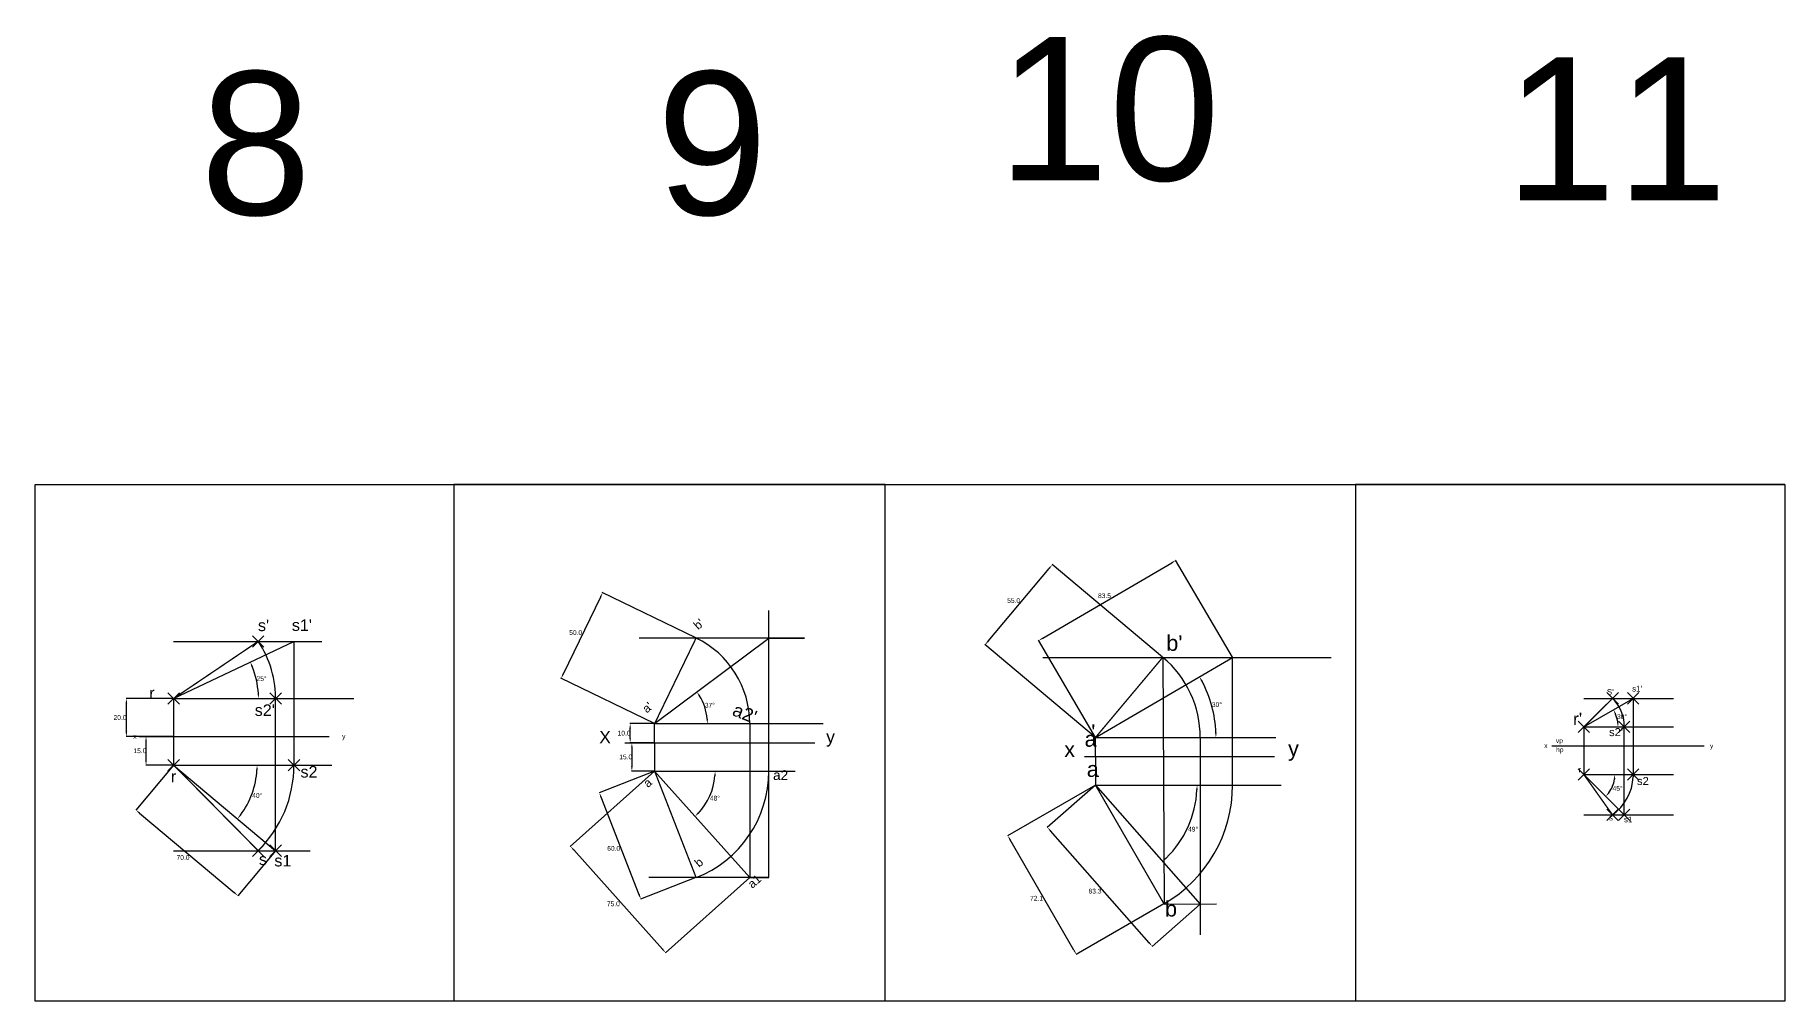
# Model space of a CAD drawing. Header units: millimetres. Extents: x 63 to 1872, y 180 to 688.
# Drawn here: x 952 to 1872, y 180 to 688 of the extents above; entities that cross this region are included whole.
import ezdxf

# ---------------------------------------------------------------- set-up
doc = ezdxf.new("R2010")
doc.units = ezdxf.units.MM
doc.header["$PDMODE"] = 3
doc.header["$PDSIZE"] = 3
doc.styles.get("Standard").update_dxf_attribs({"font": 'arial.ttf'})
doc.dimstyles.get("Standard").update_dxf_attribs({"dimtxt": 2.5, "dimasz": 2.5, "dimexe": 0.18, "dimexo": 0.0625, "dimgap": 0.09, "dimtad": 2, "dimtih": 1, "dimtoh": 1, "dimdec": 1, "dimzin": 0, "dimdsep": 46, "dimtxsty": 'Standard', "dimcen": 0.09, "dimclrd": 210, "dimadec": 0, "dimazin": 0, "dimtfac": 1, "dimtdec": 1, "dimtofl": 0, "dimtmove": 0, "dimatfit": 3, "dimfxl": 1, "dimtolj": 1, "dimtzin": 0, "dimarcsym": 0})

# ---------------------------------------------------------------- blocks, each defined once
blk = doc.blocks.new('*D5')
at = {"color": 210, "lineweight": -2, "transparency": 16777216}
blk.add_arc((1766.27, 324.07), 17.99, 7.97034, 22.02966, dxfattribs=at)
at = {"color": 210, "transparency": 16777216}
for points in [[(1782.57, 330.63), (1783.31, 330.99), (1781.84, 333.06)], [(1784.5, 326.59), (1783.66, 326.53), (1784.25, 324.07)]]:
    blk.add_solid(points, dxfattribs=at)
at = {"layer": 'Defpoints', "color": 0, "transparency": 16777216}
for p in [(1792.25, 339.07), (1766.27, 324.07), (1766.27, 324.07), (1783.98, 327.19), (1813.33, 324.07)]:
    blk.add_point(p, dxfattribs=at)
at = {"color": 0, "transparency": 16777216, "insert": (1786.35, 329.45), "char_height": 2.5, "attachment_point": 5}
blk.add_mtext('\\A1;30°', dxfattribs=at)
blk = doc.blocks.new('*D6')
at = {"color": 210, "lineweight": -2, "transparency": 16777216}
blk.add_arc((1766.27, 299.07), 16.31, 323.79227, 351.20773, dxfattribs=at)
at = {"color": 210, "transparency": 16777216}
for points in [[(1781.97, 296.6), (1782.8, 296.54), (1782.57, 299.07)], [(1779.74, 289.16), (1779.11, 289.7), (1777.8, 287.53)]]:
    blk.add_solid(points, dxfattribs=at)
at = {"layer": 'Defpoints', "color": 0, "transparency": 16777216}
for p in [(1766.27, 299.07), (1766.27, 299.07), (1813.33, 299.07), (1780.39, 290.91), (1787.48, 277.85)]:
    blk.add_point(p, dxfattribs=at)
at = {"color": 0, "transparency": 16777216, "insert": (1784.03, 291.71), "char_height": 2.5, "attachment_point": 5}
blk.add_mtext('\\A1;45°', dxfattribs=at)
blk = doc.blocks.new('*D7')
at = {"color": 210, "lineweight": -2, "transparency": 16777216}
blk.add_arc((1025.13, 339), 44.59, 3.2131, 22.16383, dxfattribs=at)
at = {"color": 210, "transparency": 16777216}
for points in [[(1066.04, 355.65), (1066.81, 355.99), (1065.42, 358.11)], [(1070.06, 341.51), (1069.23, 341.49), (1069.72, 339)]]:
    blk.add_solid(points, dxfattribs=at)
at = {"layer": 'Defpoints', "color": 0, "transparency": 16777216}
for p in [(1088.38, 369), (1069.23, 345.56), (1025.13, 339), (1025.13, 339), (1119.88, 339)]:
    blk.add_point(p, dxfattribs=at)
at = {"color": 0, "transparency": 16777216, "insert": (1071.36, 349.41), "char_height": 2.5, "attachment_point": 5}
blk.add_mtext('\\A1;25°', dxfattribs=at)
blk = doc.blocks.new('*D8')
at = {"color": 210, "lineweight": -2, "transparency": 16777216}
blk.add_arc((1025.13, 304), 43.88, 323.25984, 356.73496, dxfattribs=at)
at = {"color": 210, "transparency": 16777216}
for points in [[(1068.52, 301.51), (1069.35, 301.49), (1069.01, 304)], [(1060.62, 277.5), (1059.97, 278.01), (1058.74, 275.79)]]:
    blk.add_solid(points, dxfattribs=at)
at = {"layer": 'Defpoints', "color": 0, "transparency": 16777216}
for p in [(1025.13, 304), (1025.13, 304), (1108.26, 304), (1064.34, 284.31), (1078.75, 259)]:
    blk.add_point(p, dxfattribs=at)
at = {"color": 0, "transparency": 16777216, "insert": (1069.09, 288), "char_height": 2.5, "attachment_point": 5}
blk.add_mtext('\\A1;40°', dxfattribs=at)
blk = doc.blocks.new('*D9')
at = {"color": 0, "lineweight": -2, "transparency": 16777216}
for p, q in [((1025.07, 339), (1000.12, 339)), ((1025.07, 319), (1000.12, 319))]:
    blk.add_line(p, q, dxfattribs=at)
at = {"color": 210, "lineweight": -2, "transparency": 16777216}
blk.add_line((1000.3, 321.5), (1000.3, 336.5), dxfattribs=at)
at = {"color": 210, "transparency": 16777216}
for points in [[(999.88, 336.5), (1000.72, 336.5), (1000.3, 339)], [(999.88, 321.5), (1000.72, 321.5), (1000.3, 319)]]:
    blk.add_solid(points, dxfattribs=at)
at = {"layer": 'Defpoints', "color": 0, "transparency": 16777216}
for p in [(1000.3, 339), (1025.13, 339), (1025.13, 319)]:
    blk.add_point(p, dxfattribs=at)
at = {"color": 0, "transparency": 16777216, "insert": (996.95, 329), "char_height": 2.5, "attachment_point": 5}
blk.add_mtext('\\A1;20.0', dxfattribs=at)
blk = doc.blocks.new('*D10')
at = {"color": 0, "lineweight": -2, "transparency": 16777216}
for p, q in [((1025.07, 319), (1010.45, 319)), ((1025.07, 304), (1010.45, 304))]:
    blk.add_line(p, q, dxfattribs=at)
at = {"color": 210, "lineweight": -2, "transparency": 16777216}
blk.add_line((1010.63, 306.5), (1010.63, 316.5), dxfattribs=at)
at = {"color": 210, "transparency": 16777216}
for points in [[(1010.21, 316.5), (1011.05, 316.5), (1010.63, 319)], [(1010.21, 306.5), (1011.05, 306.5), (1010.63, 304)]]:
    blk.add_solid(points, dxfattribs=at)
at = {"layer": 'Defpoints', "color": 0, "transparency": 16777216}
for p in [(1010.63, 319), (1025.13, 319), (1025.13, 304)]:
    blk.add_point(p, dxfattribs=at)
at = {"color": 0, "transparency": 16777216, "insert": (1007.41, 311.5), "char_height": 2.5, "attachment_point": 5}
blk.add_mtext('\\A1;15.0', dxfattribs=at)
blk = doc.blocks.new('*D17')
at = {"color": 0, "lineweight": -2, "transparency": 16777216}
for p, q in [((1025.09, 303.95), (1005.18, 280.23)), ((1078.71, 258.95), (1058.8, 235.23))]:
    blk.add_line(p, q, dxfattribs=at)
at = {"color": 210, "lineweight": -2, "transparency": 16777216}
blk.add_line((1007.21, 278.76), (1057, 236.97), dxfattribs=at)
at = {"color": 210, "transparency": 16777216}
for points in [[(1007.48, 279.08), (1006.95, 278.44), (1005.3, 280.37)], [(1057.27, 237.29), (1056.73, 236.66), (1058.92, 235.37)]]:
    blk.add_solid(points, dxfattribs=at)
at = {"layer": 'Defpoints', "color": 0, "transparency": 16777216}
for p in [(1025.13, 304), (1078.75, 259), (1058.92, 235.37)]:
    blk.add_point(p, dxfattribs=at)
at = {"color": 0, "transparency": 16777216, "insert": (1030.06, 255.43), "char_height": 2.5, "attachment_point": 5}
blk.add_mtext('\\A1;70.0', dxfattribs=at)
blk = doc.blocks.new('*D18')
at = {"color": 0, "lineweight": -2, "transparency": 16777216}
for p, q in [((1277.88, 300.73), (1233.61, 261.13)), ((1327.88, 244.83), (1283.61, 205.23))]:
    blk.add_line(p, q, dxfattribs=at)
at = {"color": 210, "lineweight": -2, "transparency": 16777216}
blk.add_line((1235.41, 259.39), (1282.07, 207.21), dxfattribs=at)
at = {"color": 210, "transparency": 16777216}
for points in [[(1235.72, 259.66), (1235.1, 259.11), (1233.74, 261.25)], [(1282.38, 207.49), (1281.76, 206.93), (1283.74, 205.35)]]:
    blk.add_solid(points, dxfattribs=at)
at = {"layer": 'Defpoints', "color": 0, "transparency": 16777216}
for p in [(1277.93, 300.77), (1327.93, 244.87), (1283.74, 205.35)]:
    blk.add_point(p, dxfattribs=at)
at = {"color": 0, "transparency": 16777216, "insert": (1256.21, 231.04), "char_height": 2.5, "attachment_point": 5}
blk.add_mtext('\\A1;75.0', dxfattribs=at)
blk = doc.blocks.new('*D19')
at = {"color": 210, "lineweight": -2, "transparency": 16777216}
blk.add_line((1249.48, 392.32), (1229.87, 351.82), dxfattribs=at)
at = {"color": 0, "lineweight": -2, "transparency": 16777216}
for p, q in [((1299.66, 370.8), (1250.41, 394.65)), ((1277.87, 325.8), (1228.62, 349.65))]:
    blk.add_line(p, q, dxfattribs=at)
at = {"color": 210, "transparency": 16777216}
for points in [[(1249.11, 392.51), (1249.86, 392.14), (1250.57, 394.57)], [(1229.49, 352.01), (1230.24, 351.64), (1228.78, 349.57)]]:
    blk.add_solid(points, dxfattribs=at)
at = {"layer": 'Defpoints', "color": 0, "transparency": 16777216}
for p in [(1299.72, 370.77), (1228.78, 349.57), (1277.93, 325.77)]:
    blk.add_point(p, dxfattribs=at)
at = {"color": 0, "transparency": 16777216, "insert": (1236.44, 373.64), "char_height": 2.5, "attachment_point": 5}
blk.add_mtext('\\A1;50.0', dxfattribs=at)
blk = doc.blocks.new('*D20')
at = {"color": 210, "lineweight": -2, "transparency": 16777216}
blk.add_arc((1277.93, 325.77), 27.74, 5.1662, 31.70369, dxfattribs=at)
at = {"color": 210, "transparency": 16777216}
for points in [[(1301.18, 340.11), (1301.87, 340.58), (1300.12, 342.41)], [(1305.97, 328.29), (1305.13, 328.25), (1305.66, 325.77)]]:
    blk.add_solid(points, dxfattribs=at)
at = {"layer": 'Defpoints', "color": 0, "transparency": 16777216}
for p in [(1337.93, 370.77), (1305.03, 331.67), (1277.93, 325.77), (1277.93, 325.77), (1366.48, 325.77)]:
    blk.add_point(p, dxfattribs=at)
at = {"color": 0, "transparency": 16777216, "insert": (1306.94, 335.44), "char_height": 2.5, "attachment_point": 5}
blk.add_mtext('\\A1;37°', dxfattribs=at)
blk = doc.blocks.new('*D21')
at = {"color": 210, "lineweight": -2, "transparency": 16777216}
blk.add_arc((1277.93, 300.77), 31.8, 316.31518, 355.49513, dxfattribs=at)
at = {"color": 210, "transparency": 16777216}
for points in [[(1309.22, 298.29), (1310.05, 298.26), (1309.73, 300.77)], [(1301.22, 278.5), (1300.64, 279.1), (1299.13, 277.07)]]:
    blk.add_solid(points, dxfattribs=at)
at = {"layer": 'Defpoints', "color": 0, "transparency": 16777216}
for p in [(1277.93, 300.77), (1277.93, 300.77), (1351.76, 300.77), (1304.86, 283.86), (1327.93, 244.87)]:
    blk.add_point(p, dxfattribs=at)
at = {"color": 0, "transparency": 16777216, "insert": (1309.63, 286.59), "char_height": 2.5, "attachment_point": 5}
blk.add_mtext('\\A1;48°', dxfattribs=at)
blk = doc.blocks.new('*D22')
at = {"color": 0, "lineweight": -2, "transparency": 16777216}
for p, q in [((1277.86, 325.77), (1264.89, 325.77)), ((1277.86, 315.77), (1264.89, 315.77))]:
    blk.add_line(p, q, dxfattribs=at)
at = {"color": 210, "lineweight": -2, "transparency": 16777216}
blk.add_line((1265.07, 318.27), (1265.07, 323.27), dxfattribs=at)
at = {"color": 210, "transparency": 16777216}
for points in [[(1264.65, 323.27), (1265.49, 323.27), (1265.07, 325.77)], [(1264.65, 318.27), (1265.49, 318.27), (1265.07, 315.77)]]:
    blk.add_solid(points, dxfattribs=at)
at = {"layer": 'Defpoints', "color": 0, "transparency": 16777216}
for p in [(1265.07, 325.77), (1277.93, 325.77), (1277.93, 315.77)]:
    blk.add_point(p, dxfattribs=at)
at = {"color": 0, "transparency": 16777216, "insert": (1261.85, 320.77), "char_height": 2.5, "attachment_point": 5}
blk.add_mtext('\\A1;10.0', dxfattribs=at)
blk = doc.blocks.new('*D23')
at = {"color": 0, "lineweight": -2, "transparency": 16777216}
for p, q in [((1277.86, 315.77), (1265.78, 315.77)), ((1277.86, 300.77), (1265.78, 300.77))]:
    blk.add_line(p, q, dxfattribs=at)
at = {"color": 210, "lineweight": -2, "transparency": 16777216}
blk.add_line((1265.96, 313.27), (1265.96, 303.27), dxfattribs=at)
at = {"color": 210, "transparency": 16777216}
for points in [[(1265.54, 313.27), (1266.37, 313.27), (1265.96, 315.77)], [(1265.54, 303.27), (1266.37, 303.27), (1265.96, 300.77)]]:
    blk.add_solid(points, dxfattribs=at)
at = {"layer": 'Defpoints', "color": 0, "transparency": 16777216}
for p in [(1277.93, 315.77), (1265.96, 300.77), (1277.93, 300.77)]:
    blk.add_point(p, dxfattribs=at)
at = {"color": 0, "transparency": 16777216, "insert": (1262.74, 308.27), "char_height": 2.5, "attachment_point": 5}
blk.add_mtext('\\A1;15.0', dxfattribs=at)
blk = doc.blocks.new('*D24')
at = {"color": 0, "lineweight": -2, "transparency": 16777216}
for p, q in [((1277.87, 300.75), (1248.7, 289.38)), ((1299.66, 244.85), (1270.49, 233.47))]:
    blk.add_line(p, q, dxfattribs=at)
at = {"color": 210, "lineweight": -2, "transparency": 16777216}
blk.add_line((1269.75, 235.87), (1249.77, 287.11), dxfattribs=at)
at = {"color": 210, "transparency": 16777216}
for points in [[(1250.16, 287.26), (1249.39, 286.96), (1248.87, 289.44)], [(1270.14, 236.02), (1269.36, 235.72), (1270.66, 233.54)]]:
    blk.add_solid(points, dxfattribs=at)
at = {"layer": 'Defpoints', "color": 0, "transparency": 16777216}
for p in [(1277.93, 300.77), (1248.87, 289.44), (1299.72, 244.87)]:
    blk.add_point(p, dxfattribs=at)
at = {"color": 0, "transparency": 16777216, "insert": (1256.4, 260.18), "char_height": 2.5, "attachment_point": 5}
blk.add_mtext('\\A1;60.0', dxfattribs=at)
blk = doc.blocks.new('*D25')
at = {"color": 210, "lineweight": -2, "transparency": 16777216}
blk.add_line((1481.95, 370.71), (1549.68, 410.32), dxfattribs=at)
at = {"color": 0, "lineweight": -2, "transparency": 16777216}
for p, q in [((1581.62, 360.66), (1551.75, 411.73)), ((1509.57, 318.53), (1479.7, 369.6))]:
    blk.add_line(p, q, dxfattribs=at)
at = {"color": 210, "transparency": 16777216}
for points in [[(1549.47, 410.68), (1549.89, 409.96), (1551.84, 411.58)], [(1481.74, 371.07), (1482.16, 370.35), (1479.79, 369.45)]]:
    blk.add_solid(points, dxfattribs=at)
at = {"layer": 'Defpoints', "color": 0, "transparency": 16777216}
for p in [(1551.84, 411.58), (1581.65, 360.6), (1509.6, 318.47)]:
    blk.add_point(p, dxfattribs=at)
at = {"color": 0, "transparency": 16777216, "insert": (1514.37, 392.99), "char_height": 2.5, "attachment_point": 5}
blk.add_mtext('\\A1;83.5', dxfattribs=at)
blk = doc.blocks.new('*D26')
at = {"color": 210, "lineweight": -2, "transparency": 16777216}
blk.add_line((1453.16, 369.09), (1485.3, 407.39), dxfattribs=at)
at = {"color": 0, "lineweight": -2, "transparency": 16777216}
for p, q in [((1544.9, 360.64), (1486.77, 409.42)), ((1509.55, 318.51), (1451.42, 367.29))]:
    blk.add_line(p, q, dxfattribs=at)
at = {"color": 210, "transparency": 16777216}
for points in [[(1484.98, 407.66), (1485.62, 407.12), (1486.91, 409.31)], [(1452.84, 369.36), (1453.48, 368.82), (1451.55, 367.17)]]:
    blk.add_solid(points, dxfattribs=at)
at = {"layer": 'Defpoints', "color": 0, "transparency": 16777216}
for p in [(1486.91, 409.31), (1544.95, 360.6), (1509.6, 318.47)]:
    blk.add_point(p, dxfattribs=at)
at = {"color": 0, "transparency": 16777216, "insert": (1466.6, 390.45), "char_height": 2.5, "attachment_point": 5}
blk.add_mtext('\\A1;55.0', dxfattribs=at)
blk = doc.blocks.new('*D27')
at = {"color": 0, "lineweight": -2, "transparency": 16777216}
for p, q in [((1509.54, 293.44), (1463.39, 266.79)), ((1545.57, 231.04), (1499.42, 204.4))]:
    blk.add_line(p, q, dxfattribs=at)
at = {"color": 210, "lineweight": -2, "transparency": 16777216}
blk.add_line((1498.32, 206.65), (1464.8, 264.72), dxfattribs=at)
at = {"color": 210, "transparency": 16777216}
for points in [[(1465.16, 264.93), (1464.43, 264.51), (1463.55, 266.88)], [(1498.68, 206.86), (1497.96, 206.44), (1499.57, 204.49)]]:
    blk.add_solid(points, dxfattribs=at)
at = {"layer": 'Defpoints', "color": 0, "transparency": 16777216}
for p in [(1509.6, 293.47), (1463.55, 266.88), (1545.62, 231.07)]:
    blk.add_point(p, dxfattribs=at)
at = {"color": 0, "transparency": 16777216, "insert": (1478.66, 234.01), "char_height": 2.5, "attachment_point": 5}
blk.add_mtext('\\A1;72.1', dxfattribs=at)
blk = doc.blocks.new('*D28')
at = {"color": 0, "lineweight": -2, "transparency": 16777216}
for p, q in [((1509.55, 293.43), (1484.24, 271.13)), ((1564.64, 230.93), (1539.34, 208.62))]:
    blk.add_line(p, q, dxfattribs=at)
at = {"color": 210, "lineweight": -2, "transparency": 16777216}
blk.add_line((1537.82, 210.62), (1486.03, 269.37), dxfattribs=at)
at = {"color": 210, "transparency": 16777216}
for points in [[(1486.34, 269.64), (1485.72, 269.09), (1484.38, 271.24)], [(1538.13, 210.89), (1537.51, 210.34), (1539.47, 208.74)]]:
    blk.add_solid(points, dxfattribs=at)
at = {"layer": 'Defpoints', "color": 0, "transparency": 16777216}
for p in [(1509.6, 293.47), (1484.38, 271.24), (1564.69, 230.97)]:
    blk.add_point(p, dxfattribs=at)
at = {"color": 0, "transparency": 16777216, "insert": (1509.37, 237.74), "char_height": 2.5, "attachment_point": 5}
blk.add_mtext('\\A1;83.3', dxfattribs=at)
blk = doc.blocks.new('*D29')
at = {"color": 210, "lineweight": -2, "transparency": 16777216}
blk.add_arc((1509.6, 318.47), 63.33, 2.26201, 28.05543, dxfattribs=at)
at = {"color": 210, "transparency": 16777216}
for points in [[(1565.12, 348.05), (1565.85, 348.46), (1564.26, 350.44)], [(1573.29, 320.98), (1572.46, 320.96), (1572.92, 318.47)]]:
    blk.add_solid(points, dxfattribs=at)
at = {"layer": 'Defpoints', "color": 0, "transparency": 16777216}
for p in [(1581.65, 360.6), (1571.94, 329.58), (1509.6, 318.47), (1509.6, 318.47), (1604.44, 318.47)]:
    blk.add_point(p, dxfattribs=at)
at = {"color": 0, "transparency": 16777216, "insert": (1573.43, 335.77), "char_height": 2.5, "attachment_point": 5}
blk.add_mtext('\\A1;30°', dxfattribs=at)
blk = doc.blocks.new('*D30')
at = {"color": 210, "lineweight": -2, "transparency": 16777216}
blk.add_arc((1509.6, 293.47), 53.39, 314.07722, 357.31704, dxfattribs=at)
at = {"color": 210, "transparency": 16777216}
for points in [[(1562.52, 290.98), (1563.35, 290.96), (1562.99, 293.47)], [(1547.02, 254.81), (1546.46, 255.42), (1544.9, 253.42)]]:
    blk.add_solid(points, dxfattribs=at)
at = {"layer": 'Defpoints', "color": 0, "transparency": 16777216}
for p in [(1509.6, 293.47), (1509.6, 293.47), (1607.19, 293.47), (1554.68, 264.86), (1564.69, 230.97)]:
    blk.add_point(p, dxfattribs=at)
at = {"color": 0, "transparency": 16777216, "insert": (1560.92, 270.29), "char_height": 2.5, "attachment_point": 5}
blk.add_mtext('\\A1;49°', dxfattribs=at)

msp = doc.modelspace()

# ---------------------------------------------------------------- linework, layer by layer
for p, q in [((1399.022, 451.421), (1172.369, 451.421)), ((1172.369, 451.421), (1172.369, 180.001)), ((1399.022, 180.001), (1399.022, 451.421)), ((1871.995, 451.421), (1646.279, 451.421)), ((1646.279, 451.421), (1646.279, 180.001)), ((1337.927, 244.869), (1337.927, 385.302)), ((1025.133, 369.001), (1102.955, 369.001)), ((1025.133, 339.001), (1088.378, 369.001)), ((1088.378, 369.001), (1088.378, 304.001)), ((1356.773, 370.771), (1269.761, 370.771)), ((1277.927, 325.771), (1337.927, 370.771)), ((1337.927, 370.771), (1356.773, 370.771)), ((1481.93, 360.604), (1633.489, 360.604)), ((1509.597, 318.472), (1581.647, 360.604)), ((1544.95, 360.604), (1545.75, 230.853)), ((1581.647, 293.472), (1581.647, 360.604)), ((1025.133, 339.001), (1119.875, 339.001)), ((1025.133, 339.001), (1025.133, 304.001)), ((1078.752, 259.001), (1078.752, 339.001)), ((1766.267, 324.066), (1792.248, 339.066)), ((1766.267, 339.066), (1813.328, 339.066)), ((1792.248, 339.066), (1792.248, 297.758)), ((1277.927, 315.771), (1277.927, 325.771)), ((1277.927, 325.771), (1366.482, 325.771)), ((1327.927, 325.769), (1327.927, 244.869)), ((1766.267, 324.066), (1813.328, 324.066)), ((1766.267, 324.066), (1766.267, 299.066)), ((1787.48, 277.853), (1787.48, 326.146)), ((1006.975, 319.001), (1106.916, 319.001)), ((1262.215, 315.771), (1362.156, 315.771)), ((1277.927, 315.771), (1277.927, 300.771)), ((1509.597, 308.472), (1509.597, 318.472)), ((1509.597, 318.472), (1604.443, 318.472)), ((1564.689, 318.472), (1564.689, 214.725)), ((1749.457, 314.066), (1829.512, 314.066)), ((1025.133, 304.001), (1108.258, 304.001)), ((1025.133, 304.001), (1078.752, 259.001)), ((1503.835, 308.472), (1603.776, 308.472)), ((1509.597, 308.472), (1509.597, 293.472)), ((1277.927, 300.771), (1351.756, 300.771)), ((1277.927, 300.771), (1327.927, 244.869)), ((1766.267, 299.066), (1813.328, 299.066)), ((1766.267, 299.066), (1787.48, 277.853)), ((1509.597, 293.472), (1607.19, 293.472)), ((1509.597, 293.472), (1564.689, 230.97)), ((1766.267, 277.853), (1813.328, 277.853)), ((1025.133, 259.001), (1096.826, 259.001)), ((1337.927, 244.869), (1274.802, 244.869)), ((1327.927, 244.869), (1337.927, 244.869)), ((1545.75, 230.853), (1573.145, 231.022)), ((1646.279, 180.001), (1399.022, 180.001))]:
    msp.add_line(p, q)
msp.add_lwpolyline([(952.273, 451.421), (1871.995, 451.421), (1871.995, 180.001), (952.273, 180.001)], close=True)
at = {"const_width": 0.7}
for points in [[(1069.574, 369.001), (1025.133, 339.001)], [(1299.721, 370.771), (1277.927, 325.771)], [(1509.597, 318.472), (1544.95, 360.604)], [(1766.267, 324.066), (1781.411, 339.066)], [(1025.133, 304.001), (1069.574, 259.001)], [(1277.927, 300.771), (1299.721, 244.869)], [(1766.267, 299.066), (1781.324, 277.853)], [(1509.597, 293.472), (1545.75, 230.853)]]:
    msp.add_lwpolyline(points, dxfattribs=at)
for centre, radius, start, end in [((1025.133, 339.001), 53.619, 358.473288, 34.021426), ((1277.927, 325.771), 50, 359.99709, 64.158068), ((1509.597, 318.472), 55.092, 0, 49.885773), ((1766.267, 324.066), 21.315, 5.60079, 44.727122), ((1766.267, 299.066), 26.014, 35.213217, 35.366638), ((1025.133, 304.001), 63.246, 314.641892, 0), ((1277.927, 300.771), 60, 291.299406, 0.004388), ((1277.927, 325.771), 50, 329.995612, 330), ((1277.927, 325.771), 60, 335.371294, 335.375682), ((1766.267, 299.066), 26.014, 305.366638, 357.119507), ((1509.597, 293.472), 72.051, 300, 0)]:
    msp.add_arc(centre, radius, start, end)
for p in [(1069.574, 369.001), (1025.133, 339.001), (1078.752, 339.001), (1781.411, 339.066), (1792.248, 339.066), (1766.267, 324.066), (1787.48, 324.066), (1025.133, 304.001), (1088.378, 304.001), (1766.267, 299.066), (1792.248, 299.066), (1781.324, 277.853), (1787.48, 277.853), (1069.574, 259.001), (1078.752, 259.001)]:
    msp.add_point(p)

# ---------------------------------------------------------------- texts
for s, height, p in [('10', 75.3174, (1458.128, 611.276)), ('11', 75.3174, (1724.751, 600.739)), ('  8', 75.3174, (980.616, 593.212)), ('9', 75.317, (1278.872, 593.212)), ("s'", 6.0655, (1069.437, 374.401)), ("s1'", 6.0655, (1087.276, 374.532)), ("b'", 8.1578, (1546.818, 364.048)), ('r', 6.066, (1012.338, 338.869)), ("S'", 3, (1778.359, 340.944)), ("s1'", 3, (1791.654, 342.657)), ("s2'", 6.0655, (1067.744, 329.817)), ("r'", 6.5266, (1760.609, 325.042)), ('X', 6.622, (1248.785, 315.364)), ("'", 8.158, (1507.392, 317.264)), ("s2'", 4.2056, (1779.528, 319.219)), ('y', 6.622, (1368.064, 315.632)), ('x', 8.158, (1493.19, 308.185)), ('a', 8.158, (1503.894, 313.637)), ('y', 8.158, (1610.837, 308.674)), ('s2', 6.0655, (1091.799, 297.434)), ('a', 8.158, (1505.039, 297.764)), ('r', 6.066, (1023.68, 294.996)), ('a2', 5.1149, (1340.163, 296.157)), ('r', 3, (1763.52, 300.102)), ('s2', 4.2056, (1794.206, 293.518)), ('s', 3, (1779.473, 274.91)), ('s1', 3, (1787.351, 273.926)), ('s', 6.066, (1069.957, 251.459)), ('s1', 6.0655, (1078.05, 250.724)), ('b', 8.158, (1546.15, 224.403))]:
    msp.add_text(s, height=height).set_placement(p)
for s, height, rotation, p in [("b'", 4.4811, 40.895139, (1300.801, 374.832)), ("a'", 4.4811, 40.895139, (1273.815, 331.053)), ("a2'", 6.8854, 338.212269, (1318.228, 330.364)), ('a', 4.481, 40.895139, (1274.356, 291.878)), ('b', 4.481, 40.895139, (1301.304, 249.992)), ('a1', 4.4811, 40.895139, (1329.206, 238.939))]:
    msp.add_text(s, height=height, rotation=rotation).set_placement(p)
at = {"char_height": 2.5, "attachment_point": 1}
for s, width, insert in [('x', 4.72542, (1003.946, 320.388)), ('y', 4.12654, (1113.662, 320.329)), ('x', 4.72542, (1745.44, 315.453)), ('vp', 3.8283, (1751.598, 318.113)), ('hp', 3.72212, (1751.705, 313.301)), ('y', 4.12654, (1832.559, 315.393))]:
    msp.add_mtext_dynamic_manual_height_columns(s, width=width, gutter_width=12.5, heights=[0], dxfattribs=dict(at, insert=insert))

# ---------------------------------------------------------------- dimensions: what is measured, and where the dimension line sits
for p1, p2, distance, picture, middle in [((1509.597, 318.472), (1544.95, 360.604), 75.768, '*D26', (1466.603, 390.447)), ((1509.597, 318.472), (1581.647, 360.604), 59.05, '*D25', (1514.365, 392.991)), ((1299.721, 370.771), (1277.927, 325.771), -54.608, '*D19', (1236.442, 373.641)), ((1025.133, 304.001), (1078.752, 259.001), -30.854, '*D17', (1030.062, 255.43)), ((1277.927, 300.771), (1327.927, 244.869), -59.283, '*D18', (1256.215, 231.04)), ((1299.721, 244.869), (1277.927, 300.771), 31.192, '*D24', (1256.401, 260.18)), ((1545.622, 231.074), (1509.597, 293.472), 53.175, '*D27', (1478.662, 234.013)), ((1564.689, 230.97), (1509.597, 293.472), 33.616, '*D28', (1509.368, 237.739))]:
    dim = msp.add_aligned_dim(p1=p1, p2=p2, distance=distance, dimstyle='Standard')
    dim.commit()
    dim.dimension.update_dxf_attribs({"geometry": picture, "text_midpoint": middle})
for base, line1, line2, picture, middle in [((1069.233, 345.559), ((1025.133, 339.001), (1119.875, 339.001)), ((1025.133, 339.001), (1088.378, 369.001)), '*D7', (1071.362, 349.409)), ((1305.027, 331.675), ((1277.927, 325.771), (1366.482, 325.771)), ((1277.927, 325.771), (1337.927, 370.771)), '*D20', (1306.936, 335.441)), ((1571.942, 329.584), ((1509.597, 318.472), (1604.443, 318.472)), ((1509.597, 318.472), (1581.647, 360.604)), '*D29', (1573.434, 335.767)), ((1783.98, 327.189), ((1766.267, 324.066), (1792.248, 339.066)), ((1766.267, 324.066), (1813.328, 324.066)), '*D5', (1786.353, 329.448)), ((1064.341, 284.307), ((1025.133, 304.001), (1078.752, 259.001)), ((1025.133, 304.001), (1108.258, 304.001)), '*D8', (1069.091, 287.999)), ((1304.861, 283.858), ((1277.927, 300.771), (1327.927, 244.869)), ((1277.927, 300.771), (1351.756, 300.771)), '*D21', (1309.63, 286.593)), ((1780.39, 290.912), ((1766.267, 299.066), (1787.48, 277.853)), ((1766.267, 299.066), (1813.328, 299.066)), '*D6', (1784.028, 291.709)), ((1554.677, 264.859), ((1509.597, 293.472), (1564.689, 230.97)), ((1509.597, 293.472), (1607.19, 293.472)), '*D30', (1560.925, 270.294))]:
    dim = msp.add_angular_dim_2l(base=base, line1=line1, line2=line2, dimstyle='Standard')
    dim.commit()
    dim.dimension.update_dxf_attribs({"geometry": picture, "text_midpoint": middle})
for base, p1, p2, picture, middle in [((1000.301, 339.001), (1025.133, 319.001), (1025.133, 339.001), '*D9', (996.947, 329.001)), ((1265.069, 325.771), (1277.927, 315.771), (1277.927, 325.771), '*D22', (1261.854, 320.771)), ((1010.63, 319.001), (1025.133, 304.001), (1025.133, 319.001), '*D10', (1007.415, 311.501)), ((1265.957, 300.771), (1277.927, 315.771), (1277.927, 300.771), '*D23', (1262.742, 308.271))]:
    dim = msp.add_linear_dim(base=base, p1=p1, p2=p2, angle=90, dimstyle='Standard')
    dim.commit()
    dim.dimension.update_dxf_attribs({"geometry": picture, "text_midpoint": middle})

doc.saveas('drawing.dxf')
